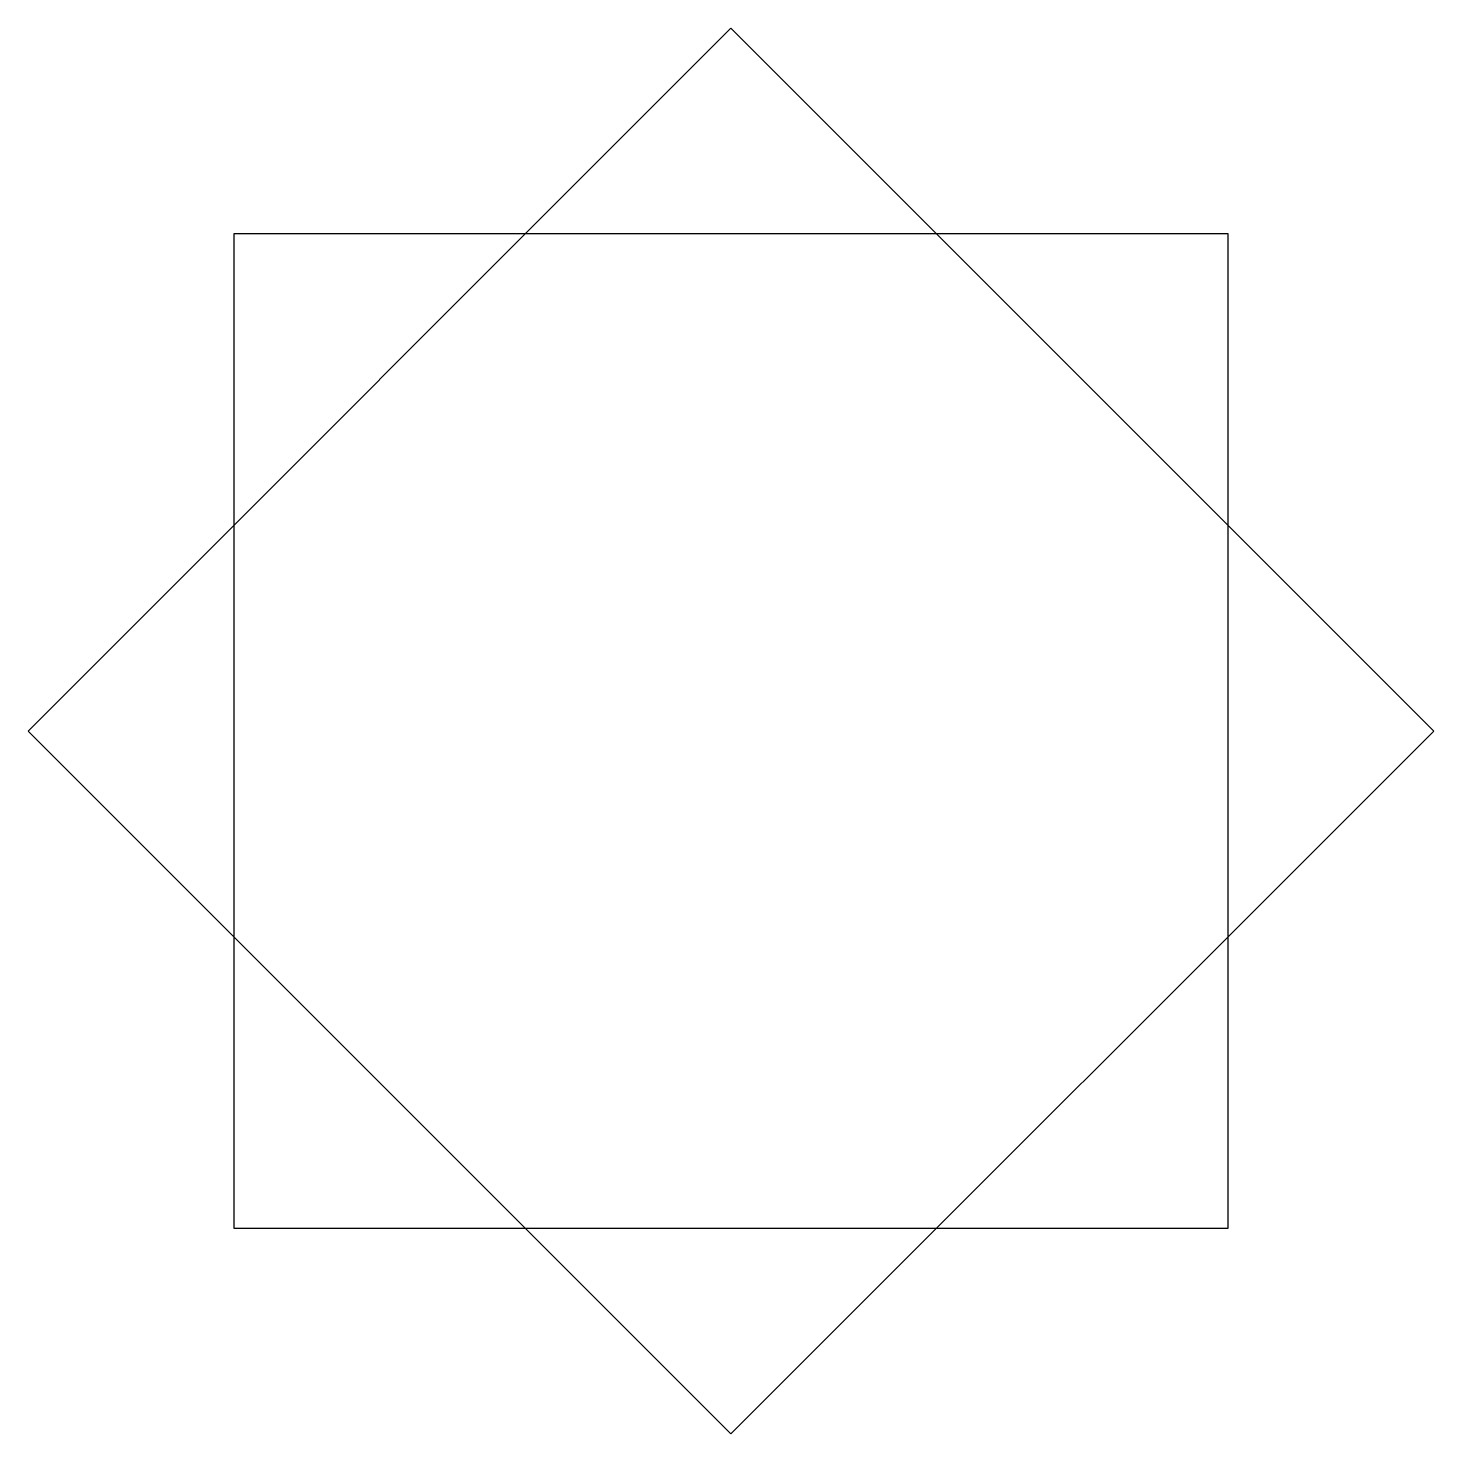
# Model space of a CAD drawing. Extents: x -107 to 212, y -261 to 13.
# Drawn here: x -106.525 to -103.325, y 9.662 to 12.862 of the extents above; entities that cross this region are included whole.
import ezdxf

# ---------------------------------------------------------------- set-up
doc = ezdxf.new("R2010")
doc.units = 0
doc.layers.add('BLACK', color=7, linetype='CONTINUOUS')

msp = doc.modelspace()

# ---------------------------------------------------------------- linework, layer by layer
at = {"layer": 'BLACK', "linetype": 'CONTINUOUS'}
for p, q in [((-104.925, 12.8625), (-106.525, 11.2625)), ((-103.325, 11.2625), (-104.925, 12.8625)), ((-103.793618, 12.393882), (-106.056382, 12.393882)), ((-106.056382, 12.393882), (-106.056382, 10.131118)), ((-103.793618, 10.131118), (-103.793618, 12.393882)), ((-106.525, 11.2625), (-104.925, 9.6625)), ((-104.925, 9.6625), (-103.325, 11.2625)), ((-106.056382, 10.131118), (-103.793618, 10.131118))]:
    msp.add_line(p, q, dxfattribs=at)

doc.saveas('drawing.dxf')
